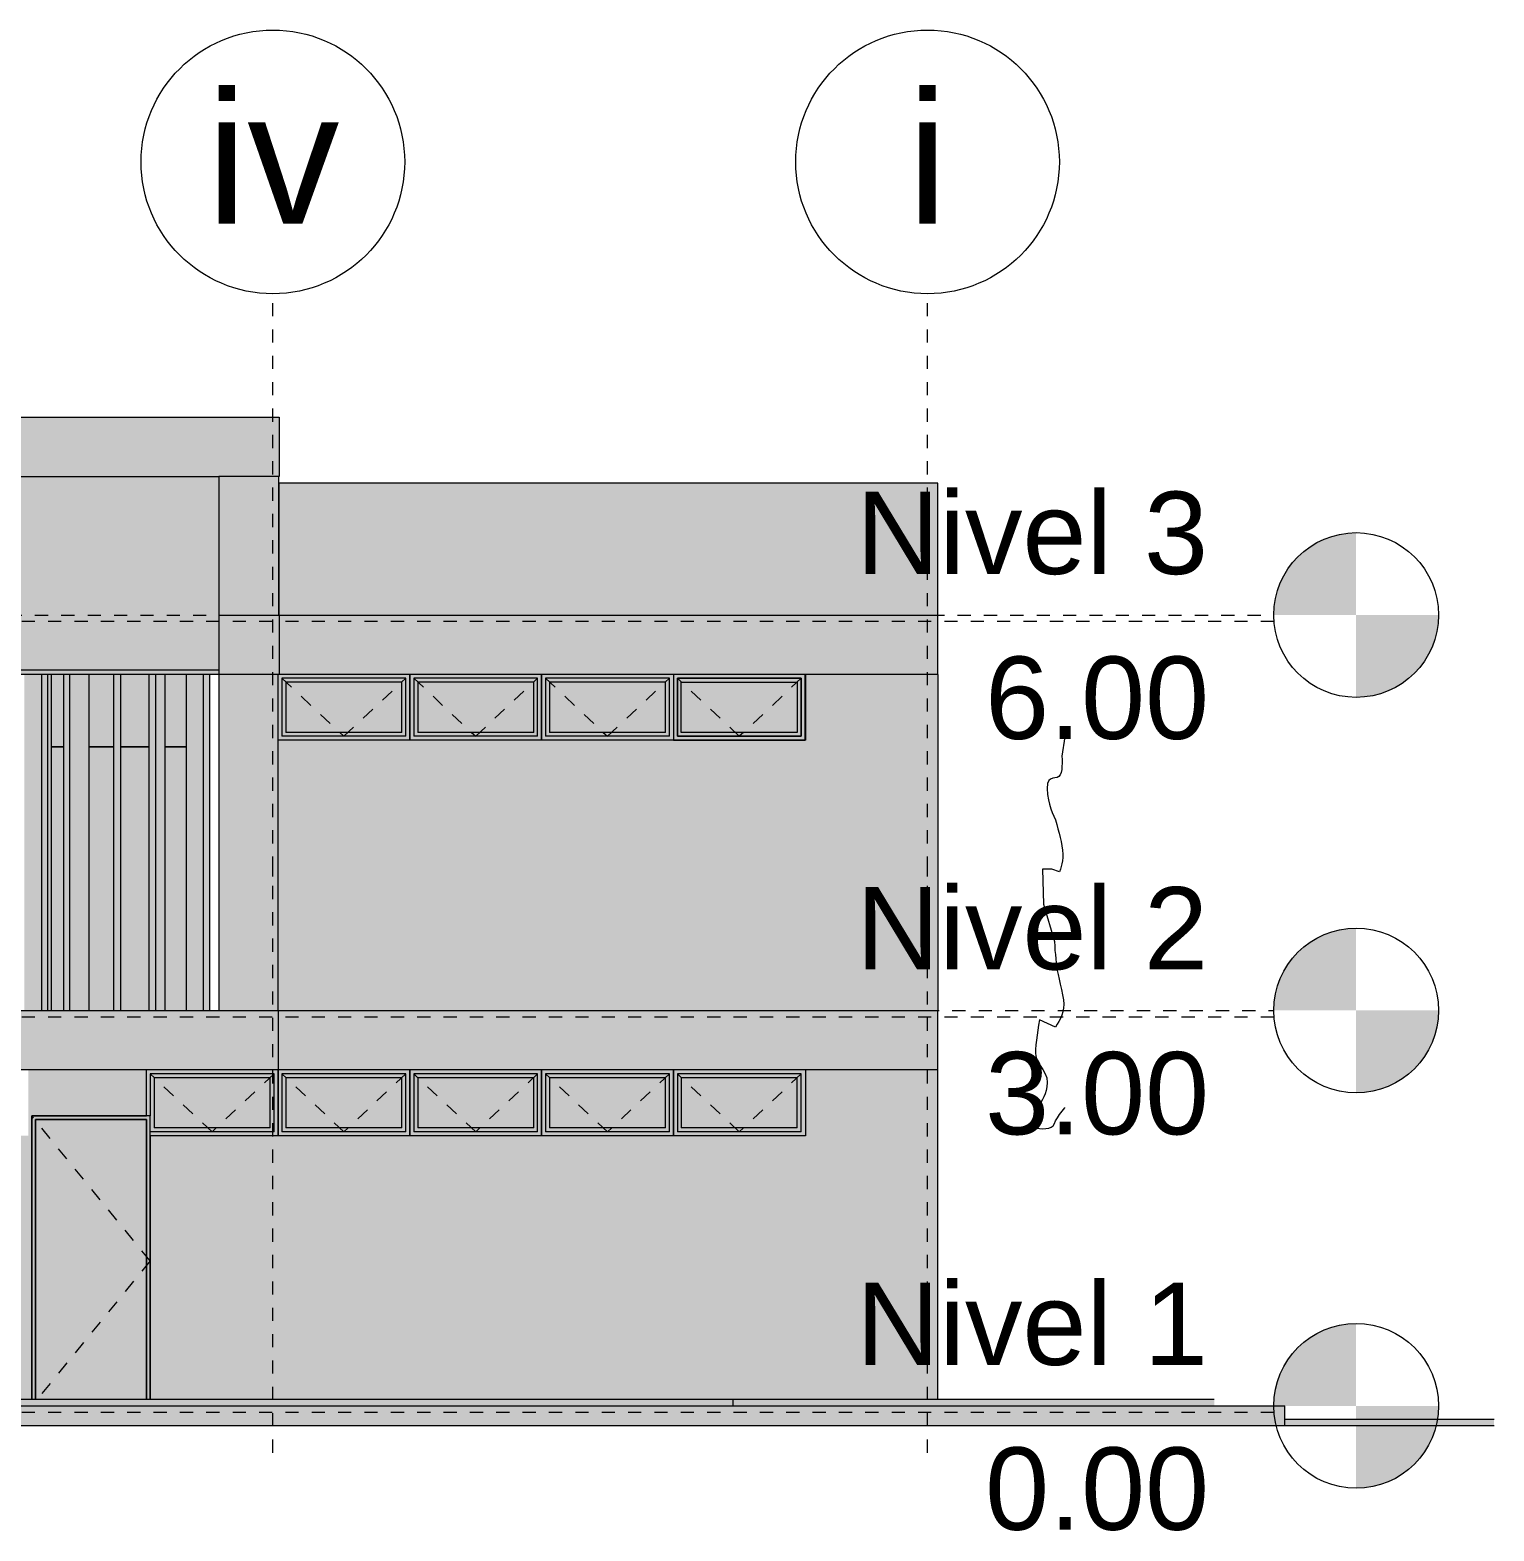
# Model space of a CAD drawing. Header units: metres. Extents: x 40 to 358, y -13 to 19.
# Drawn here: x 247.58 to 258.69, y -2.95 to 8.44 of the extents above; entities that cross this region are included whole.
import ezdxf

# ---------------------------------------------------------------- set-up
doc = ezdxf.new("R2010")
doc.units = ezdxf.units.M
for name, pattern in [('Eje', [0.015, 0.003, -0.003, 0.006, -0.003]), ('LineaDiscontinua-1_5mm', [0.003, 0.0015, -0.0015]), ('LíneaDeRejilla', [0.021, 0.012, -0.003, 0.003, -0.003])]:
    doc.linetypes.add(name, pattern=pattern)
for name, color, linetype, lineweight in [('A-MURO', 113, 'Continuous', 9), ('A-MURO-ACHU', 111, 'Continuous', 9), ('A-PISO', 51, 'Continuous', 9), ('A-PISO-ACHU', 8, 'Continuous', 9), ('A-PSAJ-ARBOL', 71, 'Continuous', 5), ('A-PUER', 31, 'Continuous', 5), ('A-PUER-MARC', 31, 'Continuous', 5), ('A-TEXT-NIVL', 51, 'Continuous', 5), ('A-VENT', 1, 'Continuous', 5), ('A-VENT-CORT', 52, 'Continuous', 5), ('A-VENT-CORT-MARC', 51, 'Continuous', 5), ('S-REJI', 1, 'Continuous', 5), ('S-REJI-IDEN', 1, 'Continuous', 5)]:
    doc.layers.add(name, color=color, linetype=linetype, lineweight=lineweight)
doc.styles.add('Arial', font='arial.ttf', dxfattribs={"height": 0.625})
doc.styles.add('Arial_1', font='arial.ttf', dxfattribs={"height": 1})

# ---------------------------------------------------------------- blocks, each defined once
blk = doc.blocks.new('M_RPC Tree - Deciduous - Scarlet Oak - 6 mts-1356157-Fachada Occidental-Via local')
at = {"layer": 'A-PSAJ-ARBOL'}
for p, q in [((-20.612, 3.075), (-20.634, 2.93)), ((-20.634, 2.85), (-20.636, 2.827)), ((-20.634, 2.93), (-20.633, 2.903)), ((-20.633, 2.876), (-20.634, 2.85)), ((-20.633, 2.903), (-20.633, 2.876)), ((-20.735, 2.744), (-20.744, 2.721)), ((-20.721, 2.756), (-20.735, 2.744)), ((-20.704, 2.762), (-20.721, 2.756)), ((-20.687, 2.764), (-20.704, 2.762)), ((-20.67, 2.767), (-20.687, 2.764)), ((-20.657, 2.774), (-20.67, 2.767)), ((-20.647, 2.788), (-20.657, 2.774)), ((-20.64, 2.806), (-20.647, 2.788)), ((-20.636, 2.827), (-20.64, 2.806)), ((-20.744, 2.721), (-20.746, 2.683)), ((-20.746, 2.683), (-20.743, 2.639)), ((-20.743, 2.639), (-20.737, 2.599)), ((-20.737, 2.599), (-20.729, 2.564)), ((-20.729, 2.564), (-20.719, 2.531)), ((-20.719, 2.531), (-20.708, 2.501)), ((-20.708, 2.501), (-20.696, 2.473)), ((-20.696, 2.473), (-20.683, 2.446)), ((-20.683, 2.446), (-20.674, 2.412)), ((-20.674, 2.412), (-20.665, 2.379)), ((-20.665, 2.379), (-20.656, 2.346)), ((-20.656, 2.346), (-20.648, 2.313)), ((-20.648, 2.313), (-20.64, 2.281)), ((-20.64, 2.281), (-20.634, 2.249)), ((-20.634, 2.249), (-20.63, 2.217)), ((-20.63, 2.217), (-20.627, 2.187)), ((-20.627, 2.187), (-20.628, 2.16)), ((-20.71, 2.071), (-20.782, 2.071)), ((-20.782, 2.071), (-20.773, 1.806)), ((-20.652, 2.053), (-20.71, 2.071)), ((-20.645, 2.072), (-20.652, 2.053)), ((-20.639, 2.092), (-20.645, 2.072)), ((-20.634, 2.113), (-20.639, 2.092)), ((-20.63, 2.136), (-20.634, 2.113)), ((-20.628, 2.16), (-20.63, 2.136)), ((-20.773, 1.806), (-20.692, 1.523)), ((-20.692, 1.523), (-20.689, 1.489)), ((-20.689, 1.489), (-20.687, 1.456)), ((-20.687, 1.456), (-20.684, 1.424)), ((-20.684, 1.424), (-20.68, 1.392)), ((-20.68, 1.392), (-20.677, 1.361)), ((-20.677, 1.361), (-20.674, 1.331)), ((-20.674, 1.331), (-20.67, 1.303)), ((-20.67, 1.303), (-20.664, 1.273)), ((-20.664, 1.273), (-20.656, 1.237)), ((-20.656, 1.237), (-20.647, 1.199)), ((-20.647, 1.199), (-20.637, 1.159)), ((-20.637, 1.159), (-20.629, 1.119)), ((-20.629, 1.119), (-20.623, 1.081)), ((-20.623, 1.081), (-20.621, 1.047)), ((-20.621, 1.047), (-20.623, 1.017)), ((-20.804, 0.929), (-20.811, 0.889)), ((-20.683, 0.874), (-20.804, 0.929)), ((-20.657, 0.917), (-20.67, 0.895)), ((-20.646, 0.94), (-20.657, 0.917)), ((-20.636, 0.964), (-20.646, 0.94)), ((-20.628, 0.99), (-20.636, 0.964)), ((-20.623, 1.017), (-20.628, 0.99)), ((-20.823, 0.813), (-20.828, 0.775)), ((-20.817, 0.851), (-20.823, 0.813)), ((-20.811, 0.889), (-20.817, 0.851)), ((-20.67, 0.895), (-20.683, 0.874)), ((-20.834, 0.705), (-20.835, 0.673)), ((-20.832, 0.739), (-20.834, 0.705)), ((-20.828, 0.775), (-20.832, 0.739)), ((-20.835, 0.673), (-20.83, 0.642)), ((-20.83, 0.642), (-20.817, 0.612)), ((-20.817, 0.612), (-20.799, 0.582)), ((-20.799, 0.582), (-20.779, 0.551)), ((-20.779, 0.551), (-20.762, 0.52)), ((-20.762, 0.52), (-20.749, 0.488)), ((-20.749, 0.488), (-20.746, 0.453)), ((-20.771, 0.345), (-20.782, 0.325)), ((-20.762, 0.367), (-20.771, 0.345)), ((-20.755, 0.392), (-20.762, 0.367)), ((-20.749, 0.421), (-20.755, 0.392)), ((-20.746, 0.453), (-20.749, 0.421)), ((-20.804, 0.289), (-20.831, 0.106)), ((-20.793, 0.307), (-20.804, 0.289)), ((-20.782, 0.325), (-20.793, 0.307)), ((-20.652, 0.21), (-20.633, 0.235)), ((-20.633, 0.235), (-20.612, 0.262)), ((-20.612, 0.262), (-20.612, 0.263)), ((-20.735, 0.108), (-20.717, 0.115)), ((-20.717, 0.115), (-20.702, 0.126)), ((-20.702, 0.126), (-20.692, 0.143)), ((-20.692, 0.143), (-20.683, 0.163)), ((-20.683, 0.163), (-20.669, 0.186)), ((-20.669, 0.186), (-20.652, 0.21)), ((-20.831, 0.106), (-20.805, 0.104)), ((-20.805, 0.104), (-20.78, 0.103)), ((-20.78, 0.103), (-20.757, 0.104)), ((-20.757, 0.104), (-20.735, 0.108))]:
    blk.add_line(p, q, dxfattribs=at)
blk = doc.blocks.new('muro inclinado1 - muro inclinado-1370344-Fachada Occidental-Via local')
at = {"layer": 'A-MURO'}
blk.add_hatch(color=256, dxfattribs=at).paths.add_polyline_path([(-27.22, 3.582), (-27.032, 3.582), (-27.032, 5.05), (-78.528, 5.05), (-78.528, 3.582), (-29.685, 3.582)], flags=0)
for p, q in [((-78.528, 5.05), (-27.032, 5.05)), ((-27.032, 3.582), (-78.528, 3.582))]:
    blk.add_line(p, q, dxfattribs=at)
blk = doc.blocks.new('Puerta-Batiente-HojaLisa - 900x2200-1042010-Fachada Occidental-Via local')
at = {"layer": 'A-PUER'}
blk.add_hatch(color=256, dxfattribs=at).paths.add_polyline_path([(-27.579, -1.95), (-27.579, 0.172), (-28.423, 0.172), (-28.423, -1.95)], flags=0)
at = {"layer": 'A-PUER-MARC'}
for points in [[(-27.551, -1.95), (-27.551, 0.2), (-28.451, 0.2), (-28.451, -1.95), (-28.423, -1.95), (-28.423, 0.172), (-27.579, 0.172), (-27.579, -1.95), (-27.552, -1.95)], [(-27.551, 0.05), (-27.551, 0.05), (-27.551, 0.2)]]:
    blk.add_hatch(color=256, dxfattribs=at).paths.add_polyline_path(points, flags=0)
at = {"layer": 'A-PUER', "linetype": 'LineaDiscontinua-1_5mm'}
for q in [(-28.451, 0.2), (-28.41, -1.95)]:
    blk.add_line((-27.551, -0.9), q, dxfattribs=at)
at = {"layer": 'A-PUER'}
for p, q in [((-27.579, 0.172), (-28.423, 0.172)), ((-28.423, 0.172), (-28.423, -1.95)), ((-27.579, -1.95), (-27.579, 0.172))]:
    blk.add_line(p, q, dxfattribs=at)
at = {"layer": 'A-PUER-MARC'}
for p, q in [((-28.451, 0.2), (-28.451, -1.95)), ((-27.551, 0.2), (-28.451, 0.2)), ((-28.423, -1.95), (-28.423, 0.172)), ((-28.423, 0.172), (-27.579, 0.172)), ((-27.579, 0.172), (-27.579, -1.95)), ((-27.551, -1.95), (-27.551, 0.2))]:
    blk.add_line(p, q, dxfattribs=at)
blk = doc.blocks.new('Panel de sistema - Vidrio-10-V807-Fachada Occidental-Via local')
at = {"layer": 'A-VENT-CORT'}
h = blk.add_hatch(color=256, dxfattribs=at)
h.paths.add_polyline_path([(-28.301, 1), (-28.207, 1), (-28.207, 3), (-28.301, 3), (-28.301, 2.598)], flags=0)
h.paths.add_polyline_path([(-28.017, 1), (-27.832, 1), (-27.832, 3), (-28.017, 3), (-28.017, 2.598)], flags=0)
h.paths.add_polyline_path([(-27.279, 1), (-27.279, 3), (-27.437, 3), (-27.437, 1)], flags=0)
h.paths.add_polyline_path([(-27.559, 1), (-27.559, 3), (-27.778, 3), (-27.778, 1)], flags=0)
for p, q in [((-28.207, 3), (-28.301, 3)), ((-27.832, 3), (-28.017, 3)), ((-27.559, 3), (-27.778, 3)), ((-27.279, 3), (-27.437, 3))]:
    blk.add_line(p, q, dxfattribs=at)
blk = doc.blocks.new('Panel de sistema - Vidrio-10-V811-Fachada Occidental-Via local')
at = {"layer": 'A-VENT-CORT'}
h = blk.add_hatch(color=256, dxfattribs=at)
h.paths.add_polyline_path([(-27.832, 3), (-27.832, 3.55), (-28.017, 3.55), (-28.017, 3)], flags=0)
h.paths.add_polyline_path([(-28.301, 3), (-28.207, 3), (-28.207, 3.55), (-28.301, 3.55)], flags=0)
h.paths.add_polyline_path([(-27.279, 3), (-27.279, 3.55), (-27.437, 3.55), (-27.437, 3)], flags=0)
h.paths.add_polyline_path([(-27.559, 3), (-27.559, 3.55), (-27.778, 3.55), (-27.778, 3)], flags=0)
for p, q in [((-28.301, 3), (-28.207, 3)), ((-28.017, 3), (-27.832, 3)), ((-27.778, 3), (-27.559, 3)), ((-27.437, 3), (-27.279, 3))]:
    blk.add_line(p, q, dxfattribs=at)
blk = doc.blocks.new('Montante rectangular - 50x150-1351317-Fachada Occidental-Via local')
at = {"layer": 'A-VENT-CORT-MARC'}
blk.add_hatch(color=256, dxfattribs=at).paths.add_polyline_path([(-36.606, 3), (-36.606, 3.55), (-36.652, 3.55), (-36.652, 3)], flags=0)
blk.add_line((-36.606, 3), (-36.606, 3.55), dxfattribs=at)
blk = doc.blocks.new('Montante rectangular - 50x150-1351318-Fachada Occidental-Via local')
at = {"layer": 'A-VENT-CORT-MARC'}
blk.add_hatch(color=256, dxfattribs=at).paths.add_polyline_path([(-36.606, 1), (-36.606, 3), (-36.652, 3), (-36.652, 1)], flags=0)
blk.add_line((-36.606, 1), (-36.606, 3), dxfattribs=at)
blk = doc.blocks.new('Ventana-1Cuerpo-Proyectante - 1000x500-1741206-Fachada Occidental-Via local')
at = {"layer": 'A-VENT'}
h = blk.add_hatch(color=256, dxfattribs=at)
h.paths.add_polyline_path([(-23.582, 0.05), (-22.582, 0.05), (-22.582, 0.55), (-23.582, 0.55), (-23.582, 0.195)], flags=0)
h.paths.add_polyline_path([(-23.521, 0.08), (-23.552, 0.08), (-23.552, 0.52), (-22.612, 0.52), (-22.612, 0.08)], flags=0)
h = blk.add_hatch(color=256, dxfattribs=at)
h.paths.add_polyline_path([(-23.521, 0.08), (-22.612, 0.08), (-22.612, 0.52), (-23.552, 0.52), (-23.552, 0.08)], flags=0)
h.paths.add_polyline_path([(-23.521, 0.11), (-23.522, 0.11), (-23.521, 0.49), (-22.642, 0.49), (-22.642, 0.11)], flags=0)
blk.add_hatch(color=256, dxfattribs=at).paths.add_polyline_path([(-22.642, 0.11), (-22.642, 0.49), (-23.522, 0.49), (-23.521, 0.11), (-23.022, 0.11)], flags=0)
for p, q in [((-23.582, 0.05), (-23.582, 0.55)), ((-23.552, 0.52), (-23.552, 0.08)), ((-22.612, 0.52), (-23.552, 0.52)), ((-23.522, 0.49), (-23.522, 0.11)), ((-22.642, 0.49), (-23.522, 0.49)), ((-22.642, 0.11), (-22.642, 0.49)), ((-22.612, 0.08), (-22.612, 0.52)), ((-22.612, 0.08), (-23.552, 0.08)), ((-22.642, 0.11), (-23.522, 0.11))]:
    blk.add_line(p, q, dxfattribs=at)
at = {"layer": 'A-VENT', "linetype": 'LineaDiscontinua-1_5mm'}
for p, q in [((-23.082, 0.08), (-23.552, 0.52)), ((-22.612, 0.52), (-23.082, 0.08))]:
    blk.add_line(p, q, dxfattribs=at)
blk = doc.blocks.new('Ventana-1Cuerpo-Proyectante - 1000x500-V824-Fachada Occidental-Via local')
at = {"layer": 'A-VENT'}
h = blk.add_hatch(color=256, dxfattribs=at)
h.paths.add_polyline_path([(-24.582, 0.05), (-23.582, 0.05), (-23.582, 0.55), (-24.582, 0.55), (-24.582, 0.195)], flags=0)
h.paths.add_polyline_path([(-23.612, 0.08), (-24.552, 0.08), (-24.552, 0.52), (-23.612, 0.52), (-23.612, 0.195)], flags=0)
h = blk.add_hatch(color=256, dxfattribs=at)
h.paths.add_polyline_path([(-23.642, 0.11), (-24.522, 0.11), (-24.522, 0.49), (-23.642, 0.49), (-23.642, 0.195)], flags=0)
h.paths.add_polyline_path([(-24.052, 0.08), (-23.612, 0.08), (-23.612, 0.52), (-24.552, 0.52), (-24.552, 0.08)], flags=0)
blk.add_hatch(color=256, dxfattribs=at).paths.add_polyline_path([(-24.022, 0.11), (-23.642, 0.11), (-23.642, 0.49), (-24.522, 0.49), (-24.522, 0.11)], flags=0)
for p, q in [((-24.582, 0.05), (-24.582, 0.55)), ((-24.552, 0.52), (-24.552, 0.08)), ((-23.612, 0.52), (-24.552, 0.52)), ((-24.522, 0.49), (-24.522, 0.11)), ((-23.642, 0.49), (-24.522, 0.49)), ((-23.642, 0.11), (-23.642, 0.49)), ((-23.612, 0.08), (-23.612, 0.52)), ((-23.582, 0.55), (-23.582, 0.05)), ((-23.612, 0.08), (-24.552, 0.08)), ((-23.642, 0.11), (-24.522, 0.11))]:
    blk.add_line(p, q, dxfattribs=at)
at = {"layer": 'A-VENT', "linetype": 'LineaDiscontinua-1_5mm'}
for p, q in [((-24.082, 0.08), (-24.552, 0.52)), ((-23.612, 0.52), (-24.082, 0.08))]:
    blk.add_line(p, q, dxfattribs=at)
blk = doc.blocks.new('Ventana-1Cuerpo-Proyectante - 1000x500-V825-Fachada Occidental-Via local')
at = {"layer": 'A-VENT'}
for points in [[(-27.551, 0.05), (-26.582, 0.05), (-26.582, 0.55), (-27.582, 0.55), (-27.579, 0.2), (-27.552, 0.2), (-27.552, 0.52), (-26.612, 0.52), (-26.612, 0.08), (-27.551, 0.08), (-27.551, 0.051)], [(-27.022, 0.11), (-26.642, 0.11), (-26.642, 0.49), (-27.522, 0.49), (-27.522, 0.11), (-27.142, 0.11)]]:
    blk.add_hatch(color=256, dxfattribs=at).paths.add_polyline_path(points, flags=0)
h = blk.add_hatch(color=256, dxfattribs=at)
h.paths.add_polyline_path([(-27.052, 0.08), (-26.612, 0.08), (-26.612, 0.52), (-27.552, 0.52), (-27.551, 0.08), (-27.22, 0.08)], flags=0)
h.paths.add_polyline_path([(-27.22, 0.11), (-27.522, 0.11), (-27.522, 0.49), (-26.642, 0.49), (-26.642, 0.11)], flags=0)
at = {"layer": 'A-VENT', "linetype": 'LineaDiscontinua-1_5mm'}
for p, q in [((-27.082, 0.08), (-27.552, 0.52)), ((-26.612, 0.52), (-27.082, 0.08))]:
    blk.add_line(p, q, dxfattribs=at)
at = {"layer": 'A-VENT'}
for p, q in [((-27.552, 0.52), (-27.552, 0.2)), ((-26.612, 0.52), (-27.552, 0.52)), ((-27.522, 0.49), (-27.522, 0.11)), ((-26.642, 0.49), (-27.522, 0.49)), ((-26.642, 0.11), (-26.642, 0.49)), ((-26.612, 0.08), (-26.612, 0.52)), ((-26.582, 0.55), (-26.582, 0.05)), ((-26.612, 0.08), (-27.551, 0.08)), ((-26.642, 0.11), (-27.522, 0.11))]:
    blk.add_line(p, q, dxfattribs=at)
blk = doc.blocks.new('Ventana-1Cuerpo-Proyectante - 1000x500-1742395-Fachada Occidental-Via local')
at = {"layer": 'A-VENT'}
h = blk.add_hatch(color=256, dxfattribs=at)
h.paths.add_polyline_path([(-23.521, 3.05), (-22.582, 3.05), (-22.582, 3.55), (-23.582, 3.55), (-23.582, 3.05)], flags=0)
h.paths.add_polyline_path([(-22.612, 3.08), (-23.552, 3.08), (-23.552, 3.52), (-22.612, 3.52)], flags=0)
h = blk.add_hatch(color=256, dxfattribs=at)
h.paths.add_polyline_path([(-23.521, 3.08), (-22.612, 3.08), (-22.612, 3.52), (-23.552, 3.52), (-23.552, 3.08)], flags=0)
h.paths.add_polyline_path([(-23.522, 3.11), (-23.521, 3.49), (-22.642, 3.49), (-22.642, 3.11), (-23.521, 3.11)], flags=0)
blk.add_hatch(color=256, dxfattribs=at).paths.add_polyline_path([(-23.022, 3.11), (-22.642, 3.11), (-22.642, 3.49), (-23.522, 3.49), (-23.521, 3.11), (-23.142, 3.11)], flags=0)
for p, q in [((-22.582, 3.55), (-23.582, 3.55)), ((-23.582, 3.55), (-23.582, 3.05)), ((-22.582, 3.05), (-22.582, 3.55)), ((-22.612, 3.52), (-23.552, 3.52)), ((-23.552, 3.52), (-23.552, 3.08)), ((-23.552, 3.08), (-23.552, 3.52)), ((-23.552, 3.52), (-22.612, 3.52)), ((-23.522, 3.11), (-23.522, 3.49)), ((-23.522, 3.49), (-22.642, 3.49)), ((-22.642, 3.49), (-22.642, 3.11)), ((-22.612, 3.08), (-22.612, 3.52)), ((-22.612, 3.52), (-22.612, 3.08)), ((-23.552, 3.08), (-22.612, 3.08)), ((-22.612, 3.08), (-23.552, 3.08)), ((-22.642, 3.11), (-23.522, 3.11)), ((-23.582, 3.05), (-22.582, 3.05))]:
    blk.add_line(p, q, dxfattribs=at)
at = {"layer": 'A-VENT', "linetype": 'LineaDiscontinua-1_5mm'}
for p, q in [((-23.082, 3.08), (-23.552, 3.52)), ((-22.612, 3.52), (-23.082, 3.08))]:
    blk.add_line(p, q, dxfattribs=at)
blk = doc.blocks.new('Ventana-1Cuerpo-Proyectante - 1000x500-V827-Fachada Occidental-Via local')
at = {"layer": 'A-VENT'}
h = blk.add_hatch(color=256, dxfattribs=at)
h.paths.add_polyline_path([(-24.582, 3.05), (-23.582, 3.05), (-23.582, 3.55), (-24.582, 3.55), (-24.582, 3.4)], flags=0)
h.paths.add_polyline_path([(-23.612, 3.08), (-24.552, 3.08), (-24.552, 3.52), (-23.612, 3.52), (-23.612, 3.4)], flags=0)
h = blk.add_hatch(color=256, dxfattribs=at)
h.paths.add_polyline_path([(-24.052, 3.08), (-23.612, 3.08), (-23.612, 3.52), (-24.552, 3.52), (-24.552, 3.08), (-24.112, 3.08)], flags=0)
h.paths.add_polyline_path([(-24.522, 3.11), (-24.522, 3.49), (-23.642, 3.49), (-23.642, 3.11), (-24.022, 3.11)], flags=0)
blk.add_hatch(color=256, dxfattribs=at).paths.add_polyline_path([(-24.142, 3.11), (-23.642, 3.11), (-23.642, 3.49), (-24.522, 3.49), (-24.522, 3.11)], flags=0)
for p, q in [((-24.582, 3.05), (-24.582, 3.55)), ((-23.612, 3.52), (-24.552, 3.52)), ((-24.552, 3.52), (-24.552, 3.08)), ((-23.642, 3.49), (-24.522, 3.49)), ((-24.522, 3.49), (-24.522, 3.11)), ((-23.642, 3.11), (-23.642, 3.49)), ((-23.612, 3.08), (-23.612, 3.52)), ((-23.612, 3.08), (-24.552, 3.08)), ((-23.642, 3.11), (-24.522, 3.11))]:
    blk.add_line(p, q, dxfattribs=at)
at = {"layer": 'A-VENT', "linetype": 'LineaDiscontinua-1_5mm'}
for p, q in [((-24.552, 3.52), (-24.082, 3.08)), ((-24.082, 3.08), (-23.612, 3.52))]:
    blk.add_line(p, q, dxfattribs=at)
blk = doc.blocks.new('Ventana-1Cuerpo-Proyectante - 1000x500-V828-Fachada Occidental-Via local')
at = {"layer": 'A-VENT'}
h = blk.add_hatch(color=256, dxfattribs=at)
h.paths.add_polyline_path([(-24.582, 3.05), (-24.582, 3.55), (-25.582, 3.55), (-25.582, 3.05), (-24.754, 3.05)], flags=0)
h.paths.add_polyline_path([(-25.552, 3.08), (-25.552, 3.52), (-24.612, 3.52), (-24.612, 3.08), (-24.754, 3.08)], flags=0)
h = blk.add_hatch(color=256, dxfattribs=at)
h.paths.add_polyline_path([(-24.754, 3.08), (-24.612, 3.08), (-24.612, 3.52), (-25.552, 3.52), (-25.552, 3.08), (-25.112, 3.08)], flags=0)
h.paths.add_polyline_path([(-25.522, 3.11), (-25.522, 3.49), (-24.642, 3.49), (-24.642, 3.11), (-24.754, 3.11)], flags=0)
blk.add_hatch(color=256, dxfattribs=at).paths.add_polyline_path([(-25.022, 3.11), (-24.642, 3.11), (-24.642, 3.49), (-25.522, 3.49), (-25.522, 3.11), (-25.142, 3.11)], flags=0)
for p, q in [((-25.582, 3.05), (-25.582, 3.55)), ((-24.582, 3.55), (-24.582, 3.05)), ((-24.612, 3.52), (-25.552, 3.52)), ((-25.552, 3.52), (-25.552, 3.08)), ((-24.642, 3.49), (-25.522, 3.49)), ((-25.522, 3.49), (-25.522, 3.11)), ((-24.642, 3.11), (-24.642, 3.49)), ((-24.612, 3.08), (-24.612, 3.52)), ((-24.612, 3.08), (-25.552, 3.08)), ((-24.642, 3.11), (-25.522, 3.11))]:
    blk.add_line(p, q, dxfattribs=at)
at = {"layer": 'A-VENT', "linetype": 'LineaDiscontinua-1_5mm'}
for p, q in [((-25.552, 3.52), (-25.082, 3.08)), ((-25.082, 3.08), (-24.612, 3.52))]:
    blk.add_line(p, q, dxfattribs=at)
blk = doc.blocks.new('Ventana-1Cuerpo-Proyectante - 1000x500-V829-Fachada Occidental-Via local')
at = {"layer": 'A-VENT'}
h = blk.add_hatch(color=256, dxfattribs=at)
h.paths.add_polyline_path([(-25.582, 3.05), (-25.582, 3.55), (-26.582, 3.55), (-26.581, 3.05)], flags=0)
h.paths.add_polyline_path([(-26.552, 3.08), (-26.552, 3.52), (-25.612, 3.52), (-25.612, 3.08)], flags=0)
h = blk.add_hatch(color=256, dxfattribs=at)
h.paths.add_polyline_path([(-26.552, 3.08), (-25.612, 3.08), (-25.612, 3.52), (-26.552, 3.52)], flags=0)
h.paths.add_polyline_path([(-26.522, 3.11), (-26.522, 3.49), (-25.642, 3.49), (-25.642, 3.11), (-26.022, 3.11)], flags=0)
blk.add_hatch(color=256, dxfattribs=at).paths.add_polyline_path([(-26.142, 3.11), (-25.642, 3.11), (-25.642, 3.49), (-26.522, 3.49), (-26.522, 3.11)], flags=0)
for p, q in [((-25.582, 3.55), (-25.582, 3.05)), ((-25.612, 3.52), (-26.552, 3.52)), ((-26.552, 3.52), (-26.552, 3.08)), ((-25.642, 3.49), (-26.522, 3.49)), ((-26.522, 3.49), (-26.522, 3.11)), ((-25.642, 3.11), (-25.642, 3.49)), ((-25.612, 3.08), (-25.612, 3.52)), ((-25.612, 3.08), (-26.552, 3.08)), ((-25.642, 3.11), (-26.522, 3.11))]:
    blk.add_line(p, q, dxfattribs=at)
at = {"layer": 'A-VENT', "linetype": 'LineaDiscontinua-1_5mm'}
for p, q in [((-26.552, 3.52), (-26.082, 3.08)), ((-26.082, 3.08), (-25.612, 3.52))]:
    blk.add_line(p, q, dxfattribs=at)
blk = doc.blocks.new('Level - 5mm-546738-Fachada Occidental-Via local')
at = {"layer": 'A-TEXT-NIVL'}
h = blk.add_hatch(color=256, dxfattribs=at)
edge = h.paths.add_edge_path(flags=0)
edge.add_line((-18.402, 1), (-19.027, 1))
edge.add_arc((-18.402, 1), 0.625, 90, 180, ccw=False)
edge.add_line((-18.402, 1.625), (-18.402, 1))
h = blk.add_hatch(color=256, dxfattribs=at)
edge = h.paths.add_edge_path(flags=0)
edge.add_line((-18.402, 0.375), (-18.402, 1))
edge.add_line((-18.402, 1), (-17.777, 1))
edge.add_arc((-18.402, 1), 0.625, 270, 360, ccw=False)
blk.add_circle((-18.402, 1), 0.625, dxfattribs=at)
blk = doc.blocks.new('Grid - 4mm-563819-Fachada Occidental-Via local')
at = {"layer": 'S-REJI-IDEN'}
blk.add_circle((-38.884, 7.438), 1, dxfattribs=at)

msp = doc.modelspace()

# ---------------------------------------------------------------- hatches: boundary and pattern name
at = {"layer": 'A-MURO-ACHU'}
for points in [[(249.47, 4), (249.47, 5.05), (249.015, 5.05), (249.015, 4)], [(252.525, 4), (254.47, 4), (254.47, 5), (249.47, 5), (249.472, 4), (251.293, 4)], [(247.54, 1), (247.671, 1), (247.671, 3.55), (247.54, 3.55), (247.54, 2.598)], [(247.671, 1), (247.716, 1), (247.716, 3.55), (247.671, 3.55), (247.671, 2.598)], [(247.84, 1), (247.883, 1), (247.883, 3.55), (247.84, 3.55), (247.84, 2.598)], [(247.883, 1), (248.03, 1), (248.03, 3.55), (247.883, 3.55), (247.883, 2.598)], [(248.215, 1), (248.218, 1), (248.218, 3.55), (248.215, 3.55), (248.215, 2.598)], [(248.268, 1), (248.268, 3.55), (248.218, 3.55), (248.218, 1)], [(248.487, 1), (248.535, 1), (248.535, 3.55), (248.487, 3.55), (248.487, 2.598)], [(248.535, 1), (248.609, 1), (248.609, 3.55), (248.535, 3.55), (248.535, 2.598)], [(248.898, 1), (248.898, 3.55), (248.767, 3.55), (248.767, 1), (248.827, 1)], [(248.898, 1), (248.943, 1), (248.943, 3.55), (248.898, 3.55), (248.898, 2.598)], [(249.465, 1), (249.465, 3.55), (249.015, 3.55), (249.015, 1)], [(249.465, 1), (254.32, 1), (254.32, 3.55), (253.465, 3.55), (253.465, 3.05), (249.465, 3.05), (249.465, 1)], [(254.47, 1), (254.47, 3.55), (254.32, 3.55), (254.32, 1)], [(249.465, 1), (249.465, 1), (249.465, 2.598)], [(254.47, 1), (254.47, 1), (254.47, 1), (254.47, 1.001)]]:
    msp.add_hatch(color=256, dxfattribs=at).paths.add_polyline_path(points, flags=0)
h = msp.add_hatch(color=256, dxfattribs=at)
h.paths.add_polyline_path([(254.445, -1.95), (254.47, -1.95), (254.47, 0.55), (253.465, 0.55), (253.465, 0.05), (248.495, 0.05), (248.495, -1.95), (253.758, -1.95)], flags=0)
h.paths.add_polyline_path([(243.896, -1.95), (247.595, -1.95), (247.595, 0.2), (248.465, 0.2), (248.465, 0.55), (247.57, 0.55), (247.57, 0.05), (232.57, 0.05), (232.57, 0.55), (230.401, 0.55), (230.401, -1.95), (238.964, -1.95)], flags=0)
at = {"layer": 'A-PISO'}
for points in [[(249.465, 3.55), (249.472, 3.55), (249.47, 4), (249.015, 4), (249.015, 3.55)], [(227.281, 3.55), (249.015, 3.55), (249.015, 3.582), (227.281, 3.582)], [(197.069, 0.55), (249.465, 0.55), (249.465, 1), (197.069, 1), (197.069, 0.996)], [(253.758, -2.15), (257.104, -2.15), (257.104, -2), (215.339, -2), (215.339, -2.15), (251.293, -2.15)], [(215.465, -2), (252.915, -2), (252.915, -1.95), (215.465, -1.95)], [(253.758, -2), (256.567, -2), (256.567, -1.95), (252.915, -1.95), (252.915, -2), (253.637, -2)], [(258.674, -2.15), (258.69, -2.15), (258.69, -2.1), (257.104, -2.1), (257.104, -2.15), (258.381, -2.15)]]:
    msp.add_hatch(color=256, dxfattribs=at).paths.add_polyline_path(points, flags=0)
at = {"layer": 'A-PISO-ACHU'}
for points in [[(249.015, 5.05), (249.472, 5.05), (249.47, 5.5), (197.089, 5.5), (197.089, 5.05), (248.827, 5.05)], [(252.525, 3.55), (254.47, 3.551), (254.47, 4), (249.472, 4), (249.472, 3.55), (252.495, 3.55)], [(254.47, 3.55), (254.47, 3.55), (254.47, 3.55), (254.47, 3.55)], [(253.465, 0.55), (254.47, 0.55), (254.47, 1), (249.465, 1), (249.465, 0.55), (252.525, 0.55)]]:
    msp.add_hatch(color=256, dxfattribs=at).paths.add_polyline_path(points, flags=0)

# ---------------------------------------------------------------- linework, layer by layer
at = {"layer": 'A-MURO'}
for p, q in [((249.47, 5.05), (249.015, 5.05)), ((249.015, 5.05), (249.015, 4)), ((249.47, 4), (249.47, 5.05)), ((254.47, 5), (249.47, 5)), ((249.47, 5), (249.47, 4)), ((254.47, 4), (254.47, 5)), ((249.015, 4), (249.47, 4)), ((249.472, 4), (254.47, 4)), ((247.671, 1), (247.671, 3.55)), ((247.716, 3.55), (247.716, 1)), ((247.84, 1), (247.84, 3.55)), ((247.883, 3.55), (247.883, 1)), ((248.03, 1), (248.03, 3.55)), ((248.215, 3.55), (248.215, 1)), ((248.218, 1), (248.218, 3.55)), ((248.268, 3.55), (248.268, 1)), ((248.487, 1), (248.487, 3.55)), ((248.535, 3.55), (248.535, 1)), ((248.609, 1), (248.609, 3.55)), ((248.767, 3.55), (248.767, 1)), ((248.898, 1), (248.898, 3.55)), ((248.943, 3.55), (248.943, 1)), ((249.465, 3.55), (249.015, 3.55)), ((249.015, 3.55), (249.015, 1)), ((249.465, 1), (249.465, 3.55)), ((254.47, 3.55), (253.465, 3.55)), ((253.465, 3.55), (253.465, 3.05)), ((254.47, 3.55), (254.47, 1)), ((253.465, 3.05), (249.465, 3.05)), ((248.465, 0.2), (248.465, 0.55)), ((254.47, 0.55), (253.465, 0.55)), ((253.465, 0.55), (253.465, 0.05)), ((254.47, -1.95), (254.47, 0.55)), ((247.595, -1.95), (247.595, 0.2)), ((247.595, 0.2), (248.465, 0.2)), ((253.465, 0.05), (248.495, 0.05)), ((248.495, 0.05), (248.495, -1.95))]:
    msp.add_line(p, q, dxfattribs=at)
at = {"layer": 'A-PISO'}
for p, q in [((197.089, 5.5), (249.472, 5.5)), ((249.472, 5.5), (249.472, 5.05)), ((249.015, 4), (249.015, 3.55)), ((249.472, 4), (249.472, 3.55)), ((254.47, 3.55), (254.47, 4)), ((249.015, 3.55), (214.469, 3.55)), ((252.465, 3.55), (249.465, 3.55)), ((185.941, 1), (254.47, 1)), ((249.465, 1), (249.465, 0.55)), ((249.465, 1), (249.465, 0.55)), ((254.47, 0.55), (254.47, 1)), ((253.465, 0.55), (185.769, 0.55)), ((254.47, 0.55), (254.47, 0.55)), ((179.788, -2), (257.104, -2)), ((184.079, -1.95), (252.915, -1.95)), ((252.915, -1.95), (256.567, -1.95)), ((252.915, -1.95), (252.915, -2)), ((257.104, -2.15), (257.104, -2)), ((258.69, -2.15), (179.788, -2.15)), ((257.104, -2.1), (258.69, -2.1))]:
    msp.add_line(p, q, dxfattribs=at)
at = {"layer": 'A-TEXT-NIVL', "linetype": 'Eje'}
for p, q in [((181.82, 4), (257.02, 4)), ((257.02, 3.95), (181.82, 3.95)), ((178.58, 1), (257.02, 1)), ((257.02, 0.95), (181.82, 0.95)), ((178.58, -2), (257.02, -2)), ((257.02, -2.05), (181.82, -2.05))]:
    msp.add_line(p, q, dxfattribs=at)
at = {"layer": 'S-REJI', "linetype": 'LíneaDeRejilla'}
for p, q in [((249.425, 2.067), (249.425, 6.438)), ((254.392, 2.067), (254.392, 6.438)), ((249.425, 2.016), (249.425, 2.067)), ((254.392, 2.016), (254.392, 2.067)), ((249.425, -2.355), (249.425, 2.016)), ((254.392, -2.355), (254.392, 2.016))]:
    msp.add_line(p, q, dxfattribs=at)

# ---------------------------------------------------------------- block references
at = {"layer": 'A-MURO'}
msp.add_blockref('muro inclinado1 - muro inclinado-1370344-Fachada Occidental-Via local', (276.046, 0), dxfattribs=at)
at = {"layer": 'A-PSAJ-ARBOL'}
msp.add_blockref('M_RPC Tree - Deciduous - Scarlet Oak - 6 mts-1356157-Fachada Occidental-Via local', (276.046, 0), dxfattribs=at)
at = {"layer": 'A-PUER'}
msp.add_blockref('Puerta-Batiente-HojaLisa - 900x2200-1042010-Fachada Occidental-Via local', (276.046, 0), dxfattribs=at)
at = {"layer": 'A-TEXT-NIVL'}
for p in [(276.046, 3), (276.046, 0), (276.046, -3)]:
    msp.add_blockref('Level - 5mm-546738-Fachada Occidental-Via local', p, dxfattribs=at)
at = {"layer": 'A-VENT'}
for name, p in [('Ventana-1Cuerpo-Proyectante - 1000x500-V829-Fachada Occidental-Via local', (276.046, 0)), ('Ventana-1Cuerpo-Proyectante - 1000x500-V828-Fachada Occidental-Via local', (276.046, 0)), ('Ventana-1Cuerpo-Proyectante - 1000x500-V827-Fachada Occidental-Via local', (276.046, 0)), ('Ventana-1Cuerpo-Proyectante - 1000x500-1742395-Fachada Occidental-Via local', (276.046, 0)), ('Ventana-1Cuerpo-Proyectante - 1000x500-V825-Fachada Occidental-Via local', (276.046, 0)), ('Ventana-1Cuerpo-Proyectante - 1000x500-V824-Fachada Occidental-Via local', (274.046, 0)), ('Ventana-1Cuerpo-Proyectante - 1000x500-V824-Fachada Occidental-Via local', (275.046, 0)), ('Ventana-1Cuerpo-Proyectante - 1000x500-V824-Fachada Occidental-Via local', (276.046, 0)), ('Ventana-1Cuerpo-Proyectante - 1000x500-1741206-Fachada Occidental-Via local', (276.046, 0))]:
    msp.add_blockref(name, p, dxfattribs=at)
at = {"layer": 'A-VENT-CORT'}
for name in ['Panel de sistema - Vidrio-10-V811-Fachada Occidental-Via local', 'Panel de sistema - Vidrio-10-V807-Fachada Occidental-Via local']:
    msp.add_blockref(name, (276.046, 0), dxfattribs=at)
at = {"layer": 'A-VENT-CORT-MARC'}
for name in ['Montante rectangular - 50x150-1351317-Fachada Occidental-Via local', 'Montante rectangular - 50x150-1351318-Fachada Occidental-Via local']:
    msp.add_blockref(name, (284.351, 0), dxfattribs=at)
at = {"layer": 'S-REJI-IDEN'}
for p in [(288.309, 0), (293.276, 0)]:
    msp.add_blockref('Grid - 4mm-563819-Fachada Occidental-Via local', p, dxfattribs=at)

# ---------------------------------------------------------------- texts
at = {"layer": 'A-TEXT-NIVL', "char_height": 0.625, "attachment_point": 3, "line_spacing_factor": 0.941778, "style": 'Arial'}
for s, insert, width in [('Nivel 3', (256.52, 4.936), 3.19084), ('6.00', (256.528, 3.685), 2.0354), ('Nivel 2', (256.52, 1.936), 3.19084), ('3.00', (256.528, 0.685), 2.0354), ('Nivel 1', (256.52, -1.064), 3.19084), ('0.00', (256.528, -2.315), 2.0354)]:
    msp.add_mtext(s, dxfattribs=dict(at, insert=insert, width=width))
at = {"layer": 'S-REJI-IDEN', "char_height": 1, "attachment_point": 2, "line_spacing_factor": 0.941778, "style": 'Arial_1'}
for s, insert, width in [('iv', (249.425, 7.969), 1.21202), ('i', (254.392, 7.969), 0.36728)]:
    msp.add_mtext(s, dxfattribs=dict(at, insert=insert, width=width))

doc.saveas('drawing.dxf')
